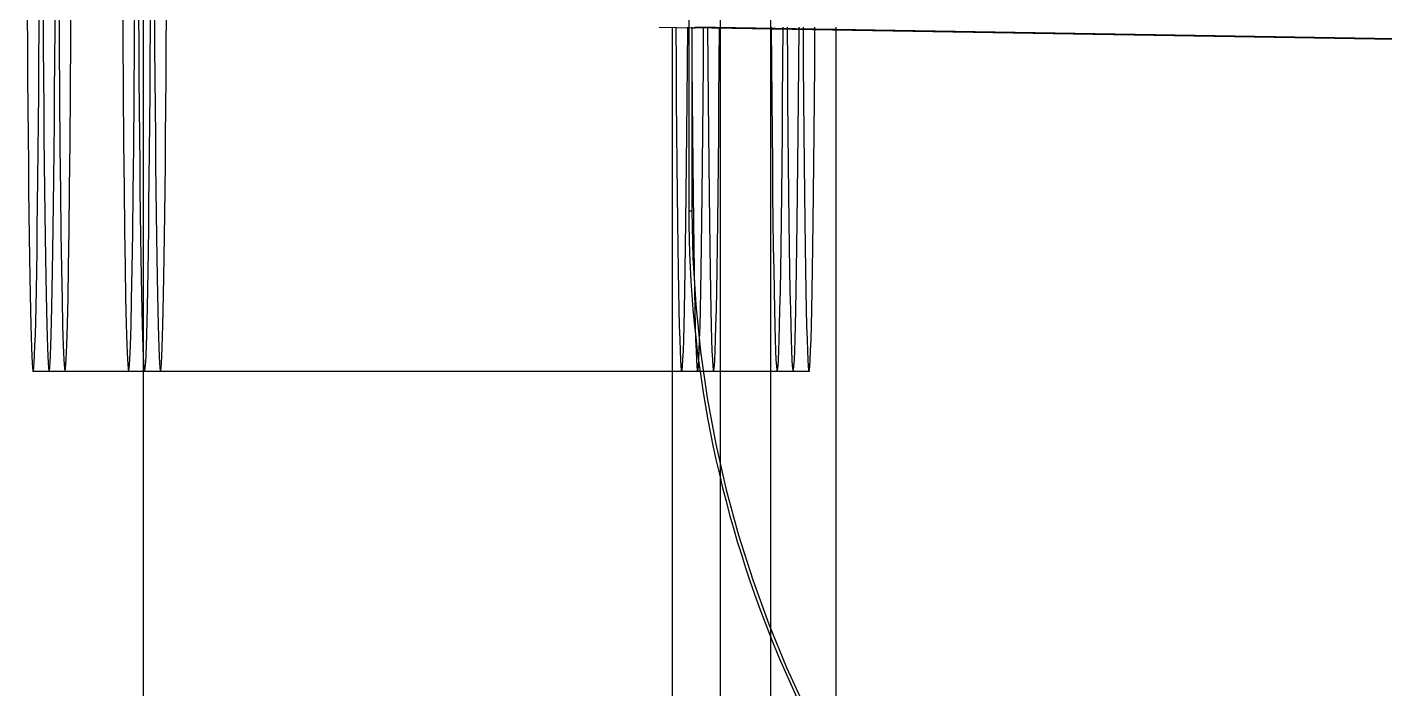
# Model space of a CAD drawing. Extents: x 0 to 233, y 0 to 414.
# Drawn here: x 80.72 to 90.13, y 87.89 to 92.47 of the extents above; entities that cross this region are included whole.
import ezdxf

# ---------------------------------------------------------------- set-up
doc = ezdxf.new("R2010")
doc.units = 0
doc.layers.add('-15N-THT. THIẾT BỊ ĐÓNG MỞ', color=40, linetype='CONTINUOUS')

# ---------------------------------------------------------------- blocks, each defined once
blk = doc.blocks.new('06 - N - SC VSD CHIẾU HÔNG ATV630U75~D11N4')
at = {"layer": '-15N-THT. THIẾT BỊ ĐÓNG MỞ'}
for p, q in [((-147.6947, -100.4401), (-147.6947, -115.7528)), ((-151.4728, -101.2913), (-151.4728, -126.2498)), ((-147.1298, -101.2912), (-147.1294, -126.2497)), ((-147.4757, -120.0703), (-147.4758, -113.3137)), ((-152.0567, -114.1976), (-152.0542, -114.5934)), ((-151.9729, -114.5491), (-151.9704, -114.1463)), ((-151.6163, -114.1463), (-151.6138, -114.5491)), ((-151.5324, -114.5934), (-151.53, -114.1976)), ((-152.1928, -114.485), (-152.1913, -114.2488)), ((-152.0826, -114.485), (-152.0812, -114.2488)), ((-151.4215, -114.485), (-151.4201, -114.2488)), ((-152.2759, -114.3929), (-152.2744, -114.6172)), ((-152.1657, -114.3929), (-152.1642, -114.6172)), ((-151.5046, -114.3929), (-151.5031, -114.6172)), ((-151.3944, -114.3929), (-151.393, -114.6172)), ((-151.3122, -114.6172), (-151.3108, -114.3929)), ((-152.1943, -114.7127), (-152.1928, -114.485)), ((-152.0842, -114.7127), (-152.0826, -114.485)), ((-151.4231, -114.7127), (-151.4215, -114.485)), ((-147.8995, -114.4815), (-147.6514, -114.4858)), ((-147.8065, -132.0176), (-147.8068, -114.4815)), ((-147.7846, -114.4815), (-147.7828, -114.7358)), ((-147.7037, -114.7358), (-147.702, -114.4815)), ((-147.6744, -114.4815), (-147.6726, -114.7358)), ((-147.673, -114.4862), (-147.6514, -114.4858)), ((-147.673, -114.4862), (-147.673, -115.7528)), ((-116.718, -115.003), (-147.673, -114.4862)), ((-147.6514, -114.4858), (-147.6514, -114.4815)), ((-116.423, -115.003), (-147.6478, -114.4815)), ((-147.5936, -114.7358), (-147.5918, -114.4815)), ((-147.5642, -114.4815), (-147.5624, -114.7358)), ((-147.4834, -114.7358), (-147.4816, -114.4815)), ((-147.1235, -114.4815), (-147.1217, -114.7358)), ((-147.0426, -114.7358), (-147.0409, -114.4815)), ((-147.0133, -114.4815), (-147.0115, -114.7358)), ((-146.9325, -114.7358), (-146.9307, -114.4815)), ((-146.9031, -114.4815), (-146.9014, -114.7358)), ((-146.8223, -114.7358), (-146.8205, -114.4815)), ((-146.6745, -123.3335), (-146.6746, -114.4815)), ((-152.0542, -114.5934), (-152.0515, -114.9646)), ((-151.9756, -114.927), (-151.9729, -114.5491)), ((-151.6138, -114.5491), (-151.611, -114.927)), ((-151.5352, -114.9646), (-151.5324, -114.5934)), ((-152.2744, -114.6172), (-152.2729, -114.8332)), ((-152.1642, -114.6172), (-152.1627, -114.8332)), ((-151.5031, -114.6172), (-151.5016, -114.8332)), ((-151.393, -114.6172), (-151.3914, -114.8332)), ((-151.3138, -114.8332), (-151.3122, -114.6172)), ((-152.196, -114.9315), (-152.1943, -114.7127)), ((-152.0858, -114.9315), (-152.0842, -114.7127)), ((-151.4247, -114.9315), (-151.4231, -114.7127)), ((-147.7828, -114.7358), (-147.7809, -114.979)), ((-147.7056, -114.979), (-147.7037, -114.7358)), ((-147.6726, -114.7358), (-147.6708, -114.979)), ((-147.5954, -114.979), (-147.5936, -114.7358)), ((-147.5624, -114.7358), (-147.5606, -114.979)), ((-147.4852, -114.979), (-147.4834, -114.7358)), ((-147.1217, -114.7358), (-147.1199, -114.979)), ((-147.0445, -114.979), (-147.0426, -114.7358)), ((-147.0115, -114.7358), (-147.0097, -114.979)), ((-146.9343, -114.979), (-146.9325, -114.7358)), ((-146.9014, -114.7358), (-146.8995, -114.979)), ((-146.8241, -114.979), (-146.8223, -114.7358)), ((-152.2729, -114.8332), (-152.2712, -115.0405)), ((-152.1627, -114.8332), (-152.161, -115.0405)), ((-151.5016, -114.8332), (-151.4999, -115.0405)), ((-151.3914, -114.8332), (-151.3898, -115.0405)), ((-151.3154, -115.0405), (-151.3138, -114.8332)), ((-152.1977, -115.1407), (-152.196, -114.9315)), ((-152.0876, -115.1407), (-152.0858, -114.9315)), ((-152.0515, -114.9646), (-152.0485, -115.3087)), ((-151.9786, -115.2773), (-151.9756, -114.927)), ((-151.611, -114.927), (-151.608, -115.2773)), ((-151.5382, -115.3087), (-151.5352, -114.9646)), ((-151.4265, -115.1407), (-151.4247, -114.9315)), ((-152.2712, -115.0405), (-152.2695, -115.2386)), ((-152.161, -115.0405), (-152.1593, -115.2386)), ((-151.4999, -115.0405), (-151.4982, -115.2386)), ((-151.3898, -115.0405), (-151.388, -115.2386)), ((-151.3171, -115.2386), (-151.3154, -115.0405)), ((-147.7809, -114.979), (-147.779, -115.21)), ((-147.7076, -115.21), (-147.7056, -114.979)), ((-147.6708, -114.979), (-147.6688, -115.21)), ((-147.5974, -115.21), (-147.5954, -114.979)), ((-147.5606, -114.979), (-147.5586, -115.21)), ((-147.4872, -115.21), (-147.4852, -114.979)), ((-147.1199, -114.979), (-147.1179, -115.21)), ((-147.0465, -115.21), (-147.0445, -114.979)), ((-147.0097, -114.979), (-147.0077, -115.21)), ((-146.9363, -115.21), (-146.9343, -114.979)), ((-146.8995, -114.979), (-146.8975, -115.21)), ((-146.8261, -115.21), (-146.8241, -114.979)), ((-152.1996, -115.3399), (-152.1977, -115.1407)), ((-152.0894, -115.3399), (-152.0876, -115.1407)), ((-151.4283, -115.3399), (-151.4265, -115.1407)), ((-152.2695, -115.2386), (-152.2677, -115.427)), ((-152.1593, -115.2386), (-152.1575, -115.427)), ((-151.4982, -115.2386), (-151.4964, -115.427)), ((-151.388, -115.2386), (-151.3862, -115.427)), ((-151.319, -115.427), (-151.3171, -115.2386)), ((-147.779, -115.21), (-147.7769, -115.4283)), ((-147.7096, -115.4283), (-147.7076, -115.21)), ((-147.6688, -115.21), (-147.6667, -115.4283)), ((-147.5995, -115.4283), (-147.5974, -115.21)), ((-147.5586, -115.21), (-147.5565, -115.4283)), ((-147.4893, -115.4283), (-147.4872, -115.21)), ((-147.1179, -115.21), (-147.1158, -115.4283)), ((-147.0485, -115.4283), (-147.0465, -115.21)), ((-147.0077, -115.21), (-147.0056, -115.4283)), ((-146.9384, -115.4283), (-146.9363, -115.21)), ((-146.8975, -115.21), (-146.8954, -115.4283)), ((-146.8282, -115.4283), (-146.8261, -115.21)), ((-152.2015, -115.5286), (-152.1996, -115.3399)), ((-152.0913, -115.5286), (-152.0894, -115.3399)), ((-152.0485, -115.3087), (-152.0452, -115.6232)), ((-151.9819, -115.5977), (-151.9786, -115.2773)), ((-151.608, -115.2773), (-151.6048, -115.5977)), ((-151.5414, -115.6232), (-151.5382, -115.3087)), ((-151.4302, -115.5286), (-151.4283, -115.3399)), ((-152.2677, -115.427), (-152.2658, -115.6054)), ((-152.1575, -115.427), (-152.1556, -115.6054)), ((-151.4964, -115.427), (-151.4945, -115.6054)), ((-151.3862, -115.427), (-151.3843, -115.6054)), ((-151.3208, -115.6054), (-151.319, -115.427)), ((-147.7769, -115.4283), (-147.7747, -115.6332)), ((-147.7118, -115.6332), (-147.7096, -115.4283)), ((-147.6667, -115.4283), (-147.6645, -115.6332)), ((-147.6016, -115.6332), (-147.5995, -115.4283)), ((-147.5565, -115.4283), (-147.5543, -115.6332)), ((-147.4914, -115.6332), (-147.4893, -115.4283)), ((-147.1158, -115.4283), (-147.1136, -115.6332)), ((-147.0507, -115.6332), (-147.0485, -115.4283)), ((-147.0056, -115.4283), (-147.0034, -115.6332)), ((-146.9405, -115.6332), (-146.9384, -115.4283)), ((-146.8954, -115.4283), (-146.8933, -115.6332)), ((-146.8304, -115.6332), (-146.8282, -115.4283)), ((-152.2035, -115.7063), (-152.2015, -115.5286)), ((-152.0933, -115.7063), (-152.0913, -115.5286)), ((-151.4322, -115.7063), (-151.4302, -115.5286)), ((-152.2658, -115.6054), (-152.2638, -115.7732)), ((-152.1556, -115.6054), (-152.1537, -115.7732)), ((-152.0452, -115.6232), (-152.0418, -115.9059)), ((-151.9853, -115.8858), (-151.9819, -115.5977)), ((-151.6048, -115.5977), (-151.6013, -115.8858)), ((-151.5449, -115.9059), (-151.5414, -115.6232)), ((-151.4945, -115.6054), (-151.4926, -115.7732)), ((-151.3843, -115.6054), (-151.3824, -115.7732)), ((-151.3228, -115.7732), (-151.3208, -115.6054)), ((-147.7747, -115.6332), (-147.7724, -115.8239)), ((-147.7141, -115.8239), (-147.7118, -115.6332)), ((-147.6645, -115.6332), (-147.6623, -115.8239)), ((-147.6039, -115.8239), (-147.6016, -115.6332)), ((-147.5543, -115.6332), (-147.5521, -115.8239)), ((-147.4937, -115.8239), (-147.4914, -115.6332)), ((-147.1136, -115.6332), (-147.1113, -115.8239)), ((-147.053, -115.8239), (-147.0507, -115.6332)), ((-147.0034, -115.6332), (-147.0011, -115.8239)), ((-146.9428, -115.8239), (-146.9405, -115.6332)), ((-146.8933, -115.6332), (-146.891, -115.8239)), ((-146.8326, -115.8239), (-146.8304, -115.6332)), ((-152.2055, -115.8727), (-152.2035, -115.7063)), ((-152.0953, -115.8727), (-152.0933, -115.7063)), ((-151.4342, -115.8727), (-151.4322, -115.7063)), ((-152.2638, -115.7732), (-152.2618, -115.9303)), ((-152.1537, -115.7732), (-152.1516, -115.9303)), ((-151.4926, -115.7732), (-151.4905, -115.9303)), ((-151.3824, -115.7732), (-151.3804, -115.9303)), ((-151.3248, -115.9303), (-151.3228, -115.7732)), ((-147.7724, -115.8239), (-147.7701, -116.0001)), ((-147.7165, -116.0001), (-147.7141, -115.8239)), ((-147.6947, -115.7528), (-147.673, -115.7528)), ((-147.673, -115.7528), (-147.6664, -116.0778)), ((-147.6623, -115.8239), (-147.6599, -116.0001)), ((-147.6063, -116.0001), (-147.6039, -115.8239)), ((-147.5521, -115.8239), (-147.5497, -116.0001)), ((-147.4961, -116.0001), (-147.4937, -115.8239)), ((-147.1113, -115.8239), (-147.109, -116.0001)), ((-147.0554, -116.0001), (-147.053, -115.8239)), ((-147.0011, -115.8239), (-146.9988, -116.0001)), ((-146.9452, -116.0001), (-146.9428, -115.8239)), ((-146.891, -115.8239), (-146.8886, -116.0001)), ((-146.835, -116.0001), (-146.8326, -115.8239)), ((-152.2076, -116.0272), (-152.2055, -115.8727)), ((-152.0975, -116.0272), (-152.0953, -115.8727)), ((-152.0418, -115.9059), (-152.0381, -116.1551)), ((-151.989, -116.1398), (-151.9853, -115.8858)), ((-151.6013, -115.8858), (-151.5976, -116.1398)), ((-151.5485, -116.1551), (-151.5449, -115.9059)), ((-151.4364, -116.0272), (-151.4342, -115.8727)), ((-152.2618, -115.9303), (-152.2597, -116.076)), ((-152.1516, -115.9303), (-152.1495, -116.076)), ((-151.4905, -115.9303), (-151.4885, -116.076)), ((-151.3804, -115.9303), (-151.3783, -116.076)), ((-151.3269, -116.076), (-151.3248, -115.9303)), ((-147.7701, -116.0001), (-147.7676, -116.161)), ((-147.7189, -116.161), (-147.7165, -116.0001)), ((-147.6599, -116.0001), (-147.6574, -116.161)), ((-147.6087, -116.161), (-147.6063, -116.0001)), ((-147.5497, -116.0001), (-147.5472, -116.161)), ((-147.4985, -116.161), (-147.4961, -116.0001)), ((-147.109, -116.0001), (-147.1065, -116.161)), ((-147.0578, -116.161), (-147.0554, -116.0001)), ((-146.9988, -116.0001), (-146.9963, -116.161)), ((-146.9476, -116.161), (-146.9452, -116.0001)), ((-146.8886, -116.0001), (-146.8862, -116.161)), ((-146.8374, -116.161), (-146.835, -116.0001)), ((-152.2597, -116.076), (-152.2576, -116.2103)), ((-152.2098, -116.1696), (-152.2076, -116.0272)), ((-152.1495, -116.076), (-152.1474, -116.2103)), ((-152.0997, -116.1696), (-152.0975, -116.0272)), ((-151.4885, -116.076), (-151.4863, -116.2103)), ((-151.4386, -116.1696), (-151.4364, -116.0272)), ((-151.3783, -116.076), (-151.3761, -116.2103)), ((-151.3291, -116.2103), (-151.3269, -116.076)), ((-147.6664, -116.0778), (-147.6465, -116.4023)), ((-152.2121, -116.2995), (-152.2098, -116.1696)), ((-152.1019, -116.2995), (-152.0997, -116.1696)), ((-152.0381, -116.1551), (-152.0343, -116.3688)), ((-151.9928, -116.3578), (-151.989, -116.1398)), ((-151.5976, -116.1398), (-151.5938, -116.3578)), ((-151.5523, -116.3688), (-151.5485, -116.1551)), ((-151.4408, -116.2995), (-151.4386, -116.1696)), ((-147.7676, -116.161), (-147.7651, -116.3063)), ((-147.7214, -116.3063), (-147.7189, -116.161)), ((-147.6574, -116.161), (-147.6549, -116.3063)), ((-147.6112, -116.3063), (-147.6087, -116.161)), ((-147.5472, -116.161), (-147.5447, -116.3063)), ((-147.501, -116.3063), (-147.4985, -116.161)), ((-147.1065, -116.161), (-147.104, -116.3063)), ((-147.0603, -116.3063), (-147.0578, -116.161)), ((-146.9963, -116.161), (-146.9938, -116.3063)), ((-146.9501, -116.3063), (-146.9476, -116.161)), ((-146.8862, -116.161), (-146.8836, -116.3063)), ((-146.8399, -116.3063), (-146.8374, -116.161)), ((-152.2576, -116.2103), (-152.2554, -116.3327)), ((-152.1474, -116.2103), (-152.1452, -116.3327)), ((-151.4863, -116.2103), (-151.4841, -116.3327)), ((-151.3761, -116.2103), (-151.3739, -116.3327)), ((-151.3313, -116.3327), (-151.3291, -116.2103)), ((-152.2554, -116.3327), (-152.2531, -116.443)), ((-152.2144, -116.4166), (-152.2121, -116.2995)), ((-152.1452, -116.3327), (-152.143, -116.443)), ((-152.1042, -116.4166), (-152.1019, -116.2995)), ((-152.0343, -116.3688), (-152.0304, -116.5457)), ((-151.9968, -116.5384), (-151.9928, -116.3578)), ((-151.5938, -116.3578), (-151.5898, -116.5384)), ((-151.5563, -116.5457), (-151.5523, -116.3688)), ((-151.4841, -116.3327), (-151.4819, -116.443)), ((-151.4431, -116.4166), (-151.4408, -116.2995)), ((-151.3739, -116.3327), (-151.3717, -116.443)), ((-151.3335, -116.443), (-151.3313, -116.3327)), ((-147.7651, -116.3063), (-147.7625, -116.4355)), ((-147.724, -116.4355), (-147.7214, -116.3063)), ((-147.6549, -116.3063), (-147.6523, -116.4355)), ((-147.6138, -116.4355), (-147.6112, -116.3063)), ((-147.5447, -116.3063), (-147.5421, -116.4355)), ((-147.5036, -116.4355), (-147.501, -116.3063)), ((-147.104, -116.3063), (-147.1014, -116.4355)), ((-147.0629, -116.4355), (-147.0603, -116.3063)), ((-146.9938, -116.3063), (-146.9912, -116.4355)), ((-146.9527, -116.4355), (-146.9501, -116.3063)), ((-146.8836, -116.3063), (-146.881, -116.4355)), ((-146.8425, -116.4355), (-146.8399, -116.3063)), ((-152.2531, -116.443), (-152.2509, -116.5409)), ((-152.2167, -116.5205), (-152.2144, -116.4166)), ((-152.143, -116.443), (-152.1407, -116.5409)), ((-152.1066, -116.5205), (-152.1042, -116.4166)), ((-151.4819, -116.443), (-151.4796, -116.5409)), ((-151.4455, -116.5205), (-151.4431, -116.4166)), ((-151.3717, -116.443), (-151.3694, -116.5409)), ((-151.3358, -116.5409), (-151.3335, -116.443)), ((-147.7625, -116.4355), (-147.7599, -116.5482)), ((-147.7266, -116.5482), (-147.724, -116.4355)), ((-147.6523, -116.4355), (-147.6497, -116.5482)), ((-147.6465, -116.4023), (-147.6133, -116.7256)), ((-147.6165, -116.5482), (-147.6138, -116.4355)), ((-147.5421, -116.4355), (-147.5395, -116.5482)), ((-147.5063, -116.5482), (-147.5036, -116.4355)), ((-147.1014, -116.4355), (-147.0988, -116.5482)), ((-147.0655, -116.5482), (-147.0629, -116.4355)), ((-146.9912, -116.4355), (-146.9886, -116.5482)), ((-146.9554, -116.5482), (-146.9527, -116.4355)), ((-146.881, -116.4355), (-146.8784, -116.5482)), ((-146.8452, -116.5482), (-146.8425, -116.4355)), ((-152.2509, -116.5409), (-152.2485, -116.6262)), ((-152.2191, -116.6112), (-152.2167, -116.5205)), ((-152.1407, -116.5409), (-152.1383, -116.6262)), ((-152.109, -116.6112), (-152.1066, -116.5205)), ((-152.0304, -116.5457), (-152.0263, -116.6845)), ((-152.0009, -116.6802), (-151.9968, -116.5384)), ((-151.5898, -116.5384), (-151.5857, -116.6802)), ((-151.5603, -116.6845), (-151.5563, -116.5457)), ((-151.4796, -116.5409), (-151.4772, -116.6262)), ((-151.4479, -116.6112), (-151.4455, -116.5205)), ((-151.3694, -116.5409), (-151.3671, -116.6262)), ((-151.3381, -116.6262), (-151.3358, -116.5409)), ((-147.7599, -116.5482), (-147.7572, -116.6442)), ((-147.7293, -116.6442), (-147.7266, -116.5482)), ((-147.6497, -116.5482), (-147.647, -116.6442)), ((-147.6191, -116.6442), (-147.6165, -116.5482)), ((-147.5395, -116.5482), (-147.5368, -116.6442)), ((-147.509, -116.6442), (-147.5063, -116.5482)), ((-147.0988, -116.5482), (-147.0961, -116.6442)), ((-147.0682, -116.6442), (-147.0655, -116.5482)), ((-146.9886, -116.5482), (-146.9859, -116.6442)), ((-146.958, -116.6442), (-146.9554, -116.5482)), ((-146.8784, -116.5482), (-146.8757, -116.6442)), ((-146.8479, -116.6442), (-146.8452, -116.5482)), ((-152.2485, -116.6262), (-152.2462, -116.6987)), ((-152.2216, -116.6882), (-152.2191, -116.6112)), ((-152.1383, -116.6262), (-152.136, -116.6987)), ((-152.1114, -116.6882), (-152.109, -116.6112)), ((-151.4772, -116.6262), (-151.4749, -116.6987)), ((-151.4503, -116.6882), (-151.4479, -116.6112)), ((-151.3671, -116.6262), (-151.3647, -116.6987)), ((-151.3405, -116.6987), (-151.3381, -116.6262)), ((-147.7572, -116.6442), (-147.7544, -116.7231)), ((-147.7321, -116.7231), (-147.7293, -116.6442)), ((-147.647, -116.6442), (-147.6442, -116.7231)), ((-147.6219, -116.7231), (-147.6191, -116.6442)), ((-147.5368, -116.6442), (-147.5341, -116.7231)), ((-147.5117, -116.7231), (-147.509, -116.6442)), ((-147.0961, -116.6442), (-147.0933, -116.7231)), ((-147.071, -116.7231), (-147.0682, -116.6442)), ((-146.9859, -116.6442), (-146.9832, -116.7231)), ((-146.9608, -116.7231), (-146.958, -116.6442)), ((-146.8757, -116.6442), (-146.873, -116.7231)), ((-146.8506, -116.7231), (-146.8479, -116.6442)), ((-152.2462, -116.6987), (-152.2438, -116.7582)), ((-152.2438, -116.7582), (-152.2414, -116.8047)), ((-152.2265, -116.8009), (-152.224, -116.7515)), ((-152.224, -116.7515), (-152.2216, -116.6882)), ((-152.136, -116.6987), (-152.1336, -116.7582)), ((-152.1336, -116.7582), (-152.1312, -116.8047)), ((-152.1163, -116.8009), (-152.1138, -116.7515)), ((-152.1138, -116.7515), (-152.1114, -116.6882)), ((-152.0263, -116.6845), (-152.0221, -116.7843)), ((-152.0051, -116.7823), (-152.0009, -116.6802)), ((-151.5857, -116.6802), (-151.5815, -116.7823)), ((-151.5645, -116.7843), (-151.5603, -116.6845)), ((-151.4749, -116.6987), (-151.4725, -116.7582)), ((-151.4725, -116.7582), (-151.4701, -116.8047)), ((-151.4552, -116.8009), (-151.4528, -116.7515)), ((-151.4528, -116.7515), (-151.4503, -116.6882)), ((-151.3647, -116.6987), (-151.3623, -116.7582)), ((-151.3623, -116.7582), (-151.3599, -116.8047)), ((-151.3453, -116.8047), (-151.3429, -116.7582)), ((-151.3429, -116.7582), (-151.3405, -116.6987)), ((-147.7544, -116.7231), (-147.7517, -116.7846)), ((-147.7348, -116.7847), (-147.7321, -116.7231)), ((-147.6442, -116.7231), (-147.6415, -116.7846)), ((-147.6246, -116.7847), (-147.6219, -116.7231)), ((-147.6133, -116.7256), (-147.567, -117.0474)), ((-147.5341, -116.7231), (-147.5313, -116.7846)), ((-147.5145, -116.7847), (-147.5117, -116.7231)), ((-147.0933, -116.7231), (-147.0906, -116.7846)), ((-147.0737, -116.7847), (-147.071, -116.7231)), ((-146.9832, -116.7231), (-146.9804, -116.7846)), ((-146.9635, -116.7847), (-146.9608, -116.7231)), ((-146.873, -116.7231), (-146.8702, -116.7846)), ((-146.8534, -116.7847), (-146.8506, -116.7231)), ((-152.2414, -116.8047), (-152.2389, -116.838)), ((-152.2389, -116.838), (-152.2365, -116.8579)), ((-152.2365, -116.8579), (-152.234, -116.8646)), ((-152.234, -116.8646), (-152.2315, -116.8575)), ((-152.2315, -116.8575), (-152.229, -116.8363)), ((-152.229, -116.8363), (-152.2265, -116.8009)), ((-152.1312, -116.8047), (-152.1287, -116.838)), ((-152.1287, -116.838), (-152.1263, -116.8579)), ((-152.1263, -116.8579), (-152.1239, -116.8646)), ((-152.1239, -116.8646), (-152.1213, -116.8575)), ((-152.1213, -116.8575), (-152.1188, -116.8363)), ((-152.1188, -116.8363), (-152.1163, -116.8009)), ((-152.0221, -116.7843), (-152.0179, -116.8445)), ((-152.0179, -116.8445), (-152.0137, -116.8645)), ((-152.0137, -116.8645), (-152.0094, -116.8439)), ((-152.0094, -116.8439), (-152.0051, -116.7823)), ((-151.5815, -116.7823), (-151.5772, -116.8439)), ((-151.5772, -116.8439), (-151.573, -116.8645)), ((-151.573, -116.8645), (-151.5687, -116.8445)), ((-151.5687, -116.8445), (-151.5645, -116.7843)), ((-151.4701, -116.8047), (-151.4677, -116.838)), ((-151.4677, -116.838), (-151.4652, -116.8579)), ((-151.4652, -116.8579), (-151.4628, -116.8646)), ((-151.4628, -116.8646), (-151.4603, -116.8575)), ((-151.4603, -116.8575), (-151.4577, -116.8363)), ((-151.4577, -116.8363), (-151.4552, -116.8009)), ((-151.3599, -116.8047), (-151.3575, -116.838)), ((-151.3575, -116.838), (-151.355, -116.8579)), ((-151.355, -116.8579), (-151.3526, -116.8646)), ((-151.3526, -116.8646), (-151.3501, -116.8579)), ((-151.3501, -116.8579), (-151.3477, -116.838)), ((-151.3477, -116.838), (-151.3453, -116.8047)), ((-147.7517, -116.7846), (-147.7489, -116.8288)), ((-147.7489, -116.8288), (-147.7461, -116.8553)), ((-147.7461, -116.8553), (-147.7432, -116.8646)), ((-147.7432, -116.8646), (-147.7404, -116.8553)), ((-147.7404, -116.8553), (-147.7376, -116.8288)), ((-147.7376, -116.8288), (-147.7348, -116.7847)), ((-147.6415, -116.7846), (-147.6387, -116.8288)), ((-147.6387, -116.8288), (-147.6359, -116.8553)), ((-147.6359, -116.8553), (-147.6331, -116.8646)), ((-147.6331, -116.8646), (-147.6302, -116.8553)), ((-147.6302, -116.8553), (-147.6274, -116.8288)), ((-147.6274, -116.8288), (-147.6246, -116.7847)), ((-147.5313, -116.7846), (-147.5285, -116.8288)), ((-147.5285, -116.8288), (-147.5257, -116.8553)), ((-147.5257, -116.8553), (-147.5229, -116.8646)), ((-147.5229, -116.8646), (-147.5201, -116.8553)), ((-147.5201, -116.8553), (-147.5173, -116.8288)), ((-147.5173, -116.8288), (-147.5145, -116.7847)), ((-147.0906, -116.7846), (-147.0878, -116.8288)), ((-147.0878, -116.8288), (-147.085, -116.8553)), ((-147.085, -116.8553), (-147.0821, -116.8646)), ((-147.0821, -116.8646), (-147.0793, -116.8553)), ((-147.0793, -116.8553), (-147.0765, -116.8288)), ((-147.0765, -116.8288), (-147.0737, -116.7847)), ((-146.9804, -116.7846), (-146.9776, -116.8288)), ((-146.9776, -116.8288), (-146.9748, -116.8553)), ((-146.9748, -116.8553), (-146.972, -116.8646)), ((-146.972, -116.8646), (-146.9692, -116.8553)), ((-146.9692, -116.8553), (-146.9663, -116.8288)), ((-146.9663, -116.8288), (-146.9635, -116.7847)), ((-146.8702, -116.7846), (-146.8674, -116.8288)), ((-146.8674, -116.8288), (-146.8646, -116.8553)), ((-146.8646, -116.8553), (-146.8618, -116.8646)), ((-146.8618, -116.8646), (-146.859, -116.8553)), ((-146.859, -116.8553), (-146.8562, -116.8288)), ((-146.8562, -116.8288), (-146.8534, -116.7847)), ((-147.4232, -116.8646), (-152.234, -116.8646)), ((-147.7432, -116.8641), (-148.3046, -116.8646)), ((-147.6331, -116.8641), (-148.1945, -116.8646)), ((-147.5229, -116.8641), (-148.0843, -116.8646)), ((-147.0821, -116.8641), (-147.6435, -116.8646)), ((-146.972, -116.8641), (-147.5333, -116.8646)), ((-146.8618, -116.8641), (-147.4232, -116.8646)), ((-147.567, -117.0474), (-147.5075, -117.367)), ((-147.5075, -117.367), (-147.435, -117.6839)), ((-147.435, -117.6839), (-147.3497, -117.9976)), ((-147.3497, -117.9976), (-147.2516, -118.3075)), ((-147.2516, -118.3075), (-147.1409, -118.6132)), ((-147.1409, -118.6132), (-147.0178, -118.9141)), ((-147.0178, -118.9141), (-146.8826, -119.2097))]:
    blk.add_line(p, q, dxfattribs=at)
blk.add_ellipse((-139.741, -115.7528), major_axis=(-7.9538, 0), ratio=1, start_param=0, end_param=0.776672, dxfattribs=at)

msp = doc.modelspace()

# ---------------------------------------------------------------- block references
msp.add_blockref('06 - N - SC VSD CHIẾU HÔNG ATV630U75~D11N4', (233, 206.9507))

doc.saveas('drawing.dxf')
